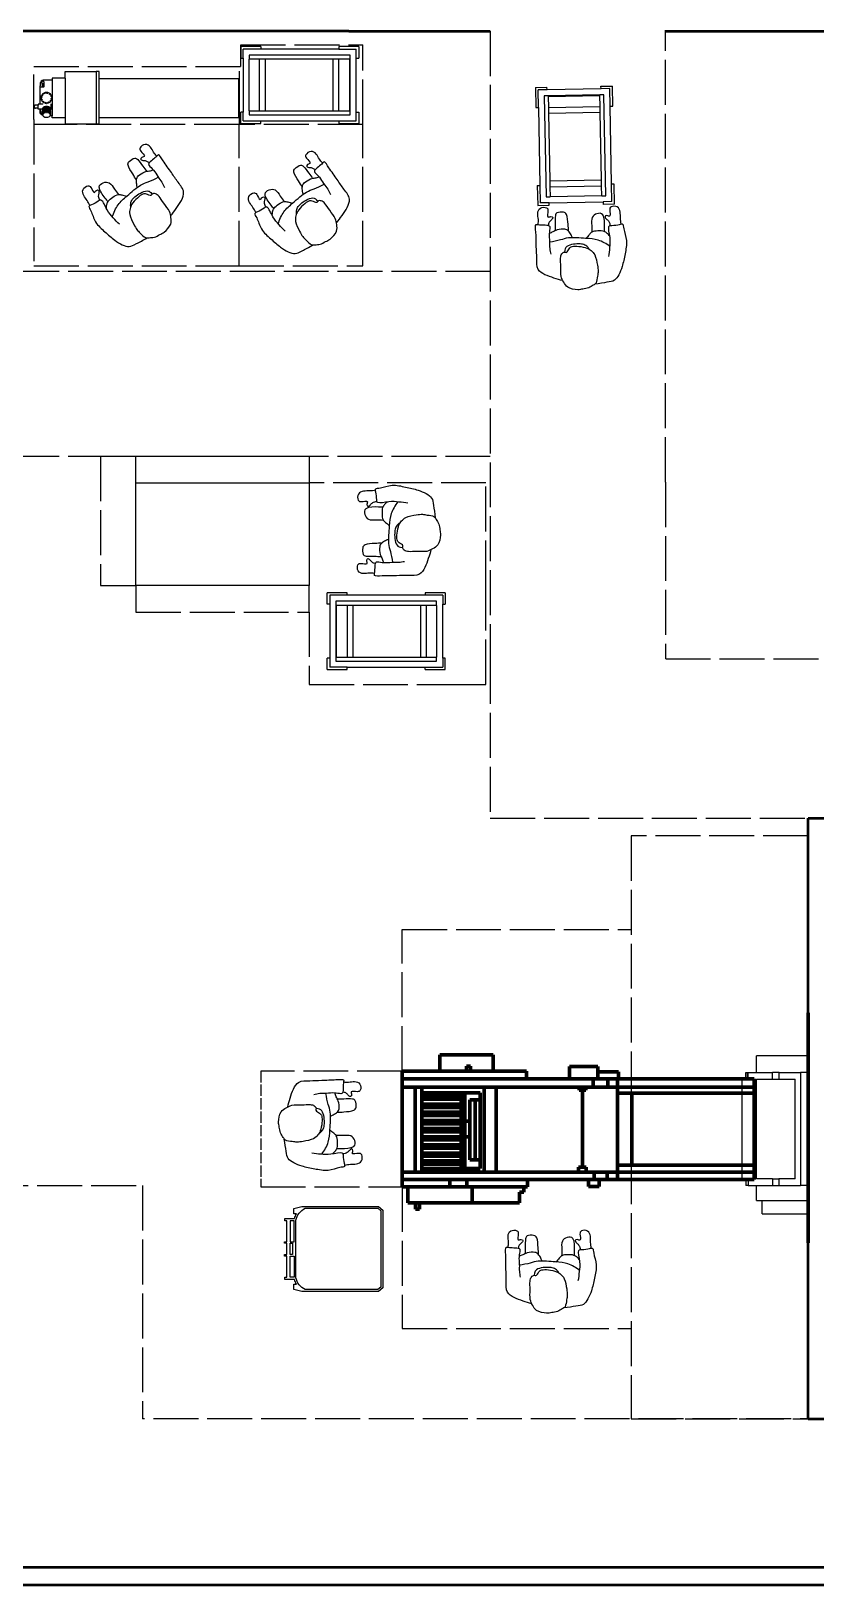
# Model space of a CAD drawing. Header units: millimetres. Extents: x 44692 to 174433, y -26273 to 14445.
# Drawn here: x 152393 to 156832, y -20286 to -11501 of the extents above; entities that cross this region are included whole.
import ezdxf

# ---------------------------------------------------------------- set-up
doc = ezdxf.new("R2010")
doc.units = ezdxf.units.MM
doc.header["$LTSCALE"] = 100
doc.linetypes.add('DASHED2', pattern=[0.762, 0.635, -0.127])
doc.linetypes.add('DASHEDX2', pattern=[3.048, 2.54, -0.508])
for name, color, linetype in [('Area circulacion', 50, 'DASHEDX2'), ('Area proceso', 90, 'DASHEDX2'), ('Maquinas', 200, 'Continuous'), ('Personal', 171, 'Continuous'), ('Transporte semielaborado', 30, 'Continuous')]:
    doc.layers.add(name, color=color, linetype=linetype)
doc.layers.add('Paredes', color=7, linetype='Continuous', lineweight=50)

# ---------------------------------------------------------------- blocks, each defined once
blk = doc.blocks.new('Bakery Trolley pl')
at = {"layer": 'Transporte semielaborado'}
for p, q in [((0.1804, 0.6253), (0.2371, 0.6253)), ((0.1804, 0.6253), (0.1804, 0.526)), ((0.2371, 0.6127), (0.2371, 0.6253)), ((0.5048, 0.6127), (0.5048, 0.6253)), ((0.5048, 0.6253), (0.5615, 0.6253)), ((0.5615, 0.526), (0.5615, 0.6253)), ((0.2371, 0.6127), (0.1929, 0.6127)), ((0.1929, 0.526), (0.1929, 0.6127)), ((0.2229, 0.5827), (0.2229, 0.0827)), ((0.2429, 0.5827), (0.2229, 0.5827)), ((0.5048, 0.6127), (0.2371, 0.6127)), ((0.2429, 0.5827), (0.2429, 0.5798)), ((0.4989, 0.5827), (0.2429, 0.5827)), ((0.2429, 0.5798), (0.4989, 0.5798)), ((0.2429, 0.5798), (0.2429, 0.5245)), ((0.5189, 0.5827), (0.4989, 0.5827)), ((0.4989, 0.5798), (0.4989, 0.5827)), ((0.4989, 0.5245), (0.4989, 0.5798)), ((0.5489, 0.6127), (0.5048, 0.6127)), ((0.5189, 0.0827), (0.5189, 0.5827)), ((0.5489, 0.526), (0.5489, 0.6127)), ((0.1804, 0.526), (0.1929, 0.526)), ((0.1929, 0.526), (0.1929, 0.1394)), ((0.2429, 0.5245), (0.4989, 0.5245)), ((0.2429, 0.5245), (0.2429, 0.4967)), ((0.2429, 0.4967), (0.4989, 0.4967)), ((0.2429, 0.4967), (0.2429, 0.1615)), ((0.4989, 0.4967), (0.4989, 0.5245)), ((0.4989, 0.1615), (0.4989, 0.4967)), ((0.5489, 0.526), (0.5615, 0.526)), ((0.5489, 0.1394), (0.5489, 0.526)), ((0.2429, 0.1615), (0.4989, 0.1615)), ((0.2429, 0.1615), (0.2429, 0.1325)), ((0.4989, 0.1325), (0.4989, 0.1615)), ((0.1804, 0.1394), (0.1929, 0.1394)), ((0.1804, 0.1394), (0.1804, 0.0402)), ((0.1929, 0.1394), (0.1929, 0.0527)), ((0.2229, 0.0827), (0.2429, 0.0827)), ((0.2429, 0.1325), (0.4989, 0.1325)), ((0.2429, 0.1325), (0.2429, 0.0827)), ((0.4989, 0.0827), (0.2429, 0.0827)), ((0.4989, 0.0827), (0.4989, 0.1325)), ((0.4989, 0.0827), (0.5189, 0.0827)), ((0.5615, 0.1394), (0.5489, 0.1394)), ((0.5489, 0.0527), (0.5489, 0.1394)), ((0.5615, 0.0402), (0.5615, 0.1394)), ((0.1804, 0.0402), (0.2371, 0.0402)), ((0.2371, 0.0527), (0.1929, 0.0527)), ((0.2371, 0.0402), (0.2371, 0.0527)), ((0.2371, 0.0527), (0.5048, 0.0527)), ((0.5048, 0.0527), (0.5048, 0.0402)), ((0.5489, 0.0527), (0.5048, 0.0527)), ((0.5615, 0.0402), (0.5048, 0.0402))]:
    blk.add_line(p, q, dxfattribs=at)
blk = doc.blocks.new('pa17-16')
for points, knots in [([(5.62, 2.5537), (5.6188, 2.5427), (5.6154, 2.5253), (5.6223, 2.4901), (5.6346, 2.4293), (5.661, 2.4064), (5.685, 2.3908), (5.7322, 2.3832), (5.7723, 2.3842), (5.7881, 2.3969), (5.8018, 2.4268), (5.8146, 2.4162), (5.8324, 2.4305), (5.8382, 2.4568), (5.8318, 2.5038), (5.8344, 2.5615), (5.8137, 2.5937), (5.7944, 2.6284), (5.7307, 2.6388), (5.7037, 2.6296), (5.6679, 2.626), (5.6442, 2.6055), (5.6228, 2.5961), (5.6214, 2.5667), (5.62, 2.5537)], [0, 0, 0, 0, 0.297584, 0.631064, 1.068635, 1.39533, 1.69617, 2.097861, 2.458938, 2.716293, 3.010442, 3.199165, 3.447293, 3.731671, 4.119196, 4.541864, 4.881702, 5.22714, 5.673063, 5.989311, 6.327668, 6.644571, 6.906626, 7.259736, 7.259736, 7.259736, 7.259736]), ([(5.5575, 2.4391), (5.5549, 2.4218), (5.5525, 2.3852), (5.5491, 2.3329), (5.5712, 2.2599), (5.5431, 2.2589), (5.5029, 2.2526), (5.4793, 2.2435), (5.4785, 2.2813), (5.4499, 2.3438), (5.4658, 2.4235), (5.4776, 2.5033), (5.5116, 2.5798), (5.5552, 2.585), (5.608, 2.5962), (5.6336, 2.6001)], [0, 0, 0, 0, 0.404899, 0.829805, 1.276298, 1.516647, 1.885942, 2.122553, 2.418487, 2.881882, 3.382407, 3.897515, 4.613825, 5.020942, 5.393355, 5.393355, 5.393355, 5.393355]), ([(5.8196, 2.5846), (5.837, 2.5819), (5.8817, 2.5675), (5.9755, 2.5418), (5.972, 2.4609), (5.9791, 2.3926), (5.9812, 2.315), (5.9891, 2.2612), (5.9692, 2.2664), (5.9401, 2.2663), (5.9063, 2.2668), (5.9005, 2.2811), (5.909, 2.3184), (5.9007, 2.3606), (5.9019, 2.4011), (5.8964, 2.4238), (5.8933, 2.4348)], [6.682038, 6.682038, 6.682038, 6.682038, 7.076266, 7.806153, 8.304227, 8.77662, 9.284333, 9.649979, 9.844608, 10.160206, 10.472731, 10.661147, 10.998544, 11.371438, 11.724832, 12.051545, 12.051545, 12.051545, 12.051545]), ([(5.5522, 2.3809), (5.573, 2.3653), (5.6222, 2.3398), (5.6924, 2.3383), (5.7952, 2.3323), (5.8376, 2.352), (5.881, 2.3613), (5.9019, 2.366)], [0, 0, 0, 0, 0.49262, 0.970296, 1.525877, 1.91054, 2.357805, 2.357805, 2.357805, 2.357805]), ([(5.5552, 2.3206), (5.5597, 2.3147), (5.5706, 2.3043), (5.5892, 2.2916), (5.6248, 2.2913), (5.6613, 2.2967), (5.6731, 2.3154), (5.6858, 2.3299), (5.6912, 2.3378)], [0, 0, 0, 0, 0.262594, 0.520609, 0.853848, 1.185107, 1.43842, 1.738028, 1.738028, 1.738028, 1.738028]), ([(5.6724, 2.3994), (5.675, 2.3947), (5.6837, 2.383), (5.7041, 2.3718), (5.7348, 2.3697), (5.774, 2.3728), (5.8085, 2.3874), (5.8116, 2.4015), (5.8144, 2.4199)], [0.121052, 0.121052, 0.121052, 0.121052, 0.297289, 0.584433, 0.895396, 1.26174, 1.600834, 1.760925, 1.760925, 1.760925, 1.760925]), ([(5.7713, 2.3359), (5.7736, 2.3305), (5.7786, 2.3203), (5.7954, 2.2951), (5.8154, 2.2848), (5.8612, 2.2906), (5.8838, 2.3057), (5.8988, 2.3117), (5.9058, 2.3148)], [0, 0, 0, 0, 0.233477, 0.532145, 0.79329, 1.163492, 1.458071, 1.725911, 1.725911, 1.725911, 1.725911]), ([(5.4915, 2.2484), (5.4936, 2.2374), (5.4981, 2.215), (5.4968, 2.1806), (5.512, 2.1445), (5.5569, 2.147), (5.5634, 2.1681), (5.5498, 2.2128), (5.5753, 2.1995), (5.5912, 2.209), (5.5741, 2.2257), (5.5617, 2.2339), (5.5559, 2.2515), (5.5556, 2.26)], [0, 0, 0, 0, 0.324329, 0.654038, 0.980089, 1.31306, 1.562526, 1.890179, 2.123217, 2.319335, 2.559559, 2.78492, 3.066636, 3.066636, 3.066636, 3.066636]), ([(5.5867, 2.2952), (5.5866, 2.2877), (5.5872, 2.2667), (5.5883, 2.1873), (5.6353, 2.19), (5.6673, 2.2128), (5.6606, 2.2618), (5.6599, 2.2881), (5.6606, 2.3008)], [0.078483, 0.078483, 0.078483, 0.078483, 0.321516, 0.797556, 1.122606, 1.448668, 1.830958, 2.166281, 2.166281, 2.166281, 2.166281]), ([(5.7943, 2.2992), (5.7951, 2.2858), (5.7984, 2.2614), (5.8038, 2.2002), (5.8255, 2.1869), (5.8672, 2.191), (5.8755, 2.2117), (5.8718, 2.2605), (5.8715, 2.286), (5.871, 2.2978)], [0, 0, 0, 0, 0.353805, 0.775896, 1.041599, 1.377968, 1.615337, 2.001902, 2.313716, 2.313716, 2.313716, 2.313716]), ([(5.9713, 2.2652), (5.9703, 2.2553), (5.9686, 2.234), (5.9786, 2.2017), (5.9668, 2.1644), (5.9218, 2.1628), (5.9134, 2.1832), (5.9229, 2.229), (5.8988, 2.2135), (5.882, 2.2215), (5.8976, 2.2397), (5.908, 2.248), (5.912, 2.2618), (5.9127, 2.2683)], [0.038839, 0.038839, 0.038839, 0.038839, 0.324329, 0.654038, 0.980089, 1.31306, 1.562526, 1.890179, 2.123217, 2.319335, 2.559559, 2.78492, 2.989829, 2.989829, 2.989829, 2.989829])]:
    blk.add_open_spline(points, degree=3, knots=knots)

msp = doc.modelspace()

# ---------------------------------------------------------------- linework, layer by layer
for p, q in [((153568.574, -11728.547), (153568.574, -12028.547)), ((156787.38, -18351.309), (156787.38, -18347.643))]:
    msp.add_line(p, q)
at = {"color": 3, "linetype": 'DASHED2'}
msp.add_line((154765.352, -15195.601), (154775.352, -15195.601), dxfattribs=at)
at = {"layer": 'Area circulacion'}
for p, q in [((154989.941, -11501.309), (154989.941, -15051.309)), ((154989.941, -12859.743), (151820.923, -12859.743)), ((154989.941, -13905.601), (151820.923, -13905.601)), ((154989.941, -15051.309), (154989.941, -15951.309)), ((154989.941, -15951.309), (156787.38, -15951.309)), ((156787.38, -15951.309), (156787.38, -15951.309)), ((152122.831, -18028.549), (153022.831, -18028.549)), ((153022.831, -18028.549), (153022.831, -19347.639)), ((162787.38, -19347.639), (153022.831, -19347.639))]:
    msp.add_line(p, q, dxfattribs=at)
at = {"layer": 'Area proceso'}
for p, q in [((155980.652, -11501.309), (161481.616, -11501.309)), ((155981.616, -14051.309), (155981.616, -11496.402)), ((153578.078, -11578.547), (154268.574, -11578.547)), ((153578.078, -11701.277), (153578.078, -11578.547)), ((154268.574, -12028.547), (154268.574, -11578.547)), ((152408.574, -12001.277), (152408.574, -11701.277)), ((152408.574, -11701.277), (153578.078, -11701.277)), ((153568.574, -12028.547), (152408.574, -12028.547)), ((152785.352, -13905.601), (152785.352, -14635.601)), ((153965.352, -13905.601), (152785.352, -13905.601)), ((153965.352, -13905.601), (153965.352, -14055.601)), ((155981.616, -14051.309), (155981.616, -15051.309)), ((152785.352, -14635.601), (152985.352, -14635.601)), ((155981.754, -15051.309), (161481.616, -15051.309)), ((154491.501, -17381.547), (154491.501, -16991.547))]:
    msp.add_line(p, q, dxfattribs=at)
at = {"layer": 'Area proceso', "color": 3}
for p, q in [((152408.574, -12001.277), (152408.574, -12801.277)), ((153568.574, -12828.547), (153568.574, -12028.547)), ((154268.574, -12028.547), (153568.574, -12028.547)), ((154268.574, -12828.547), (154268.574, -12028.547)), ((152408.574, -12828.547), (153568.574, -12828.547)), ((153568.574, -12828.547), (154268.574, -12828.547)), ((152985.352, -14055.601), (152985.352, -13905.601)), ((154965.352, -14055.601), (153965.352, -14055.601)), ((154965.352, -14635.601), (154965.352, -14055.601)), ((152985.352, -14635.601), (152985.352, -14785.601)), ((153965.352, -14785.601), (153965.352, -14635.601)), ((154965.352, -15195.601), (154965.352, -14635.601)), ((152985.352, -14785.601), (153965.352, -14785.601)), ((153965.352, -14785.601), (153965.352, -15195.601)), ((153965.352, -15195.601), (154745.352, -15195.601)), ((154775.352, -15195.601), (154965.352, -15195.601)), ((156787.38, -16051.309), (155787.38, -16051.309)), ((155787.38, -16051.309), (155787.38, -19347.639)), ((154491.501, -17381.547), (154491.501, -16581.547)), ((154491.501, -16581.547), (155787.38, -16581.547)), ((154491.501, -17381.547), (153691.501, -17381.547)), ((153691.501, -18036.368), (154491.501, -18036.368)), ((154491.501, -18036.368), (154491.501, -18836.368)), ((154491.501, -18836.368), (155787.38, -18836.368)), ((155787.38, -19347.639), (156787.38, -19347.639)), ((162787.38, -19347.639), (156787.38, -19347.639))]:
    msp.add_line(p, q, dxfattribs=at)
at = {"layer": 'Area proceso', "color": 3, "linetype": 'DASHED2'}
for p, q in [((154745.352, -15195.601), (154765.352, -15195.601)), ((153691.501, -17381.547), (153691.501, -18036.368))]:
    msp.add_line(p, q, dxfattribs=at)
at = {"layer": 'Maquinas'}
for p, q in [((152586.044, -11766.791), (152511.276, -11766.791)), ((152511.276, -11766.791), (152511.276, -11778.007)), ((152586.044, -11766.791), (152586.044, -11729.407)), ((152586.044, -11729.407), (152760.503, -11729.407)), ((152586.044, -11766.791), (152586.044, -11991.095)), ((152777.949, -11729.407), (152760.503, -11729.407)), ((152760.503, -11729.407), (152760.503, -12028.48)), ((152777.949, -12028.48), (152777.949, -11729.407)), ((152777.949, -11768.528), (153565.317, -11768.528)), ((153565.317, -11768.528), (153565.317, -11991.095)), ((152444.749, -11794.775), (152443.985, -11800.631)), ((152443.985, -11800.631), (152443.985, -11810.766)), ((152444.749, -11804.483), (152443.985, -11810.766)), ((152443.985, -11818.023), (152443.985, -11810.766)), ((152443.985, -11913.775), (152443.985, -11818.023)), ((152464.546, -11818.023), (152443.985, -11818.023)), ((152446.99, -11789.319), (152444.749, -11794.775)), ((152446.99, -11798.627), (152444.749, -11804.483)), ((152450.555, -11784.633), (152446.99, -11789.319)), ((152450.555, -11793.599), (152446.99, -11798.627)), ((152455.2, -11781.038), (152450.555, -11784.633)), ((152455.2, -11789.74), (152450.555, -11793.599)), ((152458.094, -11856.915), (152453.143, -11863.367)), ((152460.372, -11859.193), (152453.143, -11863.367)), ((152462.054, -11798.807), (152454.577, -11798.807)), ((152454.577, -11798.807), (152454.577, -11813.761)), ((152462.054, -11813.761), (152454.577, -11813.761)), ((152460.61, -11778.777), (152455.2, -11781.038)), ((152460.61, -11787.315), (152455.2, -11789.74)), ((152458.094, -11856.915), (152464.546, -11851.964)), ((152458.094, -11856.915), (152460.372, -11859.193)), ((152460.76, -11859.581), (152460.372, -11859.193)), ((152466.415, -11778.007), (152460.61, -11778.777)), ((152464.546, -11786.754), (152460.61, -11787.315)), ((152464.546, -11796.315), (152462.054, -11796.315)), ((152462.054, -11796.315), (152462.054, -11798.807)), ((152462.054, -11813.761), (152462.054, -11798.807)), ((152462.054, -11813.761), (152462.054, -11816.253)), ((152464.546, -11816.253), (152462.054, -11816.253)), ((152464.546, -11786.754), (152464.546, -11796.315)), ((152464.546, -11796.315), (152464.546, -11816.253)), ((152464.546, -11818.023), (152464.546, -11816.253)), ((152472.06, -11848.852), (152464.546, -11851.964)), ((152466.431, -11855.229), (152464.546, -11851.964)), ((152511.276, -11778.007), (152466.415, -11778.007)), ((152466.431, -11855.229), (152469.285, -11854.048)), ((152472.894, -11851.964), (152469.285, -11854.048)), ((152469.285, -11854.048), (152473.036, -11852.494)), ((152480.123, -11847.79), (152472.06, -11848.852)), ((152472.06, -11848.852), (152472.894, -11851.964)), ((152473.036, -11852.494), (152472.894, -11851.964)), ((152487.352, -11851.964), (152480.123, -11847.79)), ((152488.186, -11848.852), (152480.123, -11847.79)), ((152480.123, -11851.561), (152480.123, -11847.79)), ((152480.123, -11851.561), (152487.21, -11852.494)), ((152487.21, -11852.494), (152487.352, -11851.964)), ((152487.352, -11851.964), (152488.186, -11848.852)), ((152495.699, -11851.964), (152488.186, -11848.852)), ((152495.699, -11851.964), (152493.814, -11855.229)), ((152493.814, -11855.229), (152496.264, -11857.109)), ((152502.151, -11856.915), (152495.699, -11851.964)), ((152499.873, -11859.193), (152496.264, -11857.109)), ((152496.264, -11857.109), (152499.485, -11859.581)), ((152499.485, -11859.581), (152499.873, -11859.193)), ((152499.873, -11859.193), (152502.151, -11856.915)), ((152507.102, -11863.367), (152502.151, -11856.915)), ((152511.276, -11778.007), (152511.276, -11878.943)), ((152431.835, -11920.059), (152418.074, -11920.059)), ((152431.835, -11937.397), (152418.074, -11937.397)), ((152443.985, -11913.775), (152431.835, -11913.775)), ((152431.835, -11913.775), (152431.835, -11920.059)), ((152431.835, -11937.397), (152431.835, -11920.059)), ((152431.835, -11943.682), (152431.835, -11937.397)), ((152443.985, -11943.682), (152431.835, -11943.682)), ((152456.758, -11913.775), (152443.985, -11913.775)), ((152443.985, -11947.121), (152443.985, -11943.682)), ((152456.758, -11943.682), (152443.985, -11943.682)), ((152443.985, -11947.121), (152444.749, -11953.404)), ((152443.985, -11957.256), (152443.985, -11947.121)), ((152447.364, -11878.943), (152447.364, -11868.473)), ((152451.028, -11868.473), (152447.364, -11868.473)), ((152447.364, -11889.414), (152447.364, -11878.943)), ((152448.969, -11878.943), (152447.364, -11878.943)), ((152451.028, -11889.414), (152447.364, -11889.414)), ((152450.031, -11870.88), (152448.969, -11878.943)), ((152450.031, -11887.007), (152448.969, -11878.943)), ((152448.969, -11878.943), (152452.74, -11878.943)), ((152450.031, -11870.88), (152451.028, -11868.473)), ((152450.031, -11870.88), (152453.143, -11871.714)), ((152450.031, -11887.007), (152453.143, -11886.173)), ((152450.031, -11887.007), (152451.028, -11889.414)), ((152451.028, -11868.473), (152453.143, -11863.367)), ((152451.028, -11889.414), (152453.143, -11894.52)), ((152452.74, -11878.943), (152453.143, -11875.882)), ((152453.143, -11863.367), (152456.409, -11865.252)), ((152453.143, -11871.714), (152453.143, -11875.882)), ((152453.673, -11871.856), (152453.143, -11871.714)), ((152453.143, -11875.882), (152453.673, -11871.856)), ((152453.673, -11886.031), (152453.143, -11886.173)), ((152453.143, -11886.173), (152453.143, -11894.52)), ((152453.143, -11894.52), (152456.409, -11892.635)), ((152458.094, -11900.972), (152453.143, -11894.52)), ((152456.409, -11892.635), (152453.673, -11886.031)), ((152456.758, -11944.356), (152454.577, -11944.356)), ((152454.577, -11944.356), (152454.577, -11959.309)), ((152456.409, -11865.252), (152460.76, -11859.581)), ((152456.758, -11910.864), (152456.758, -11913.775)), ((152459.429, -11913.775), (152456.758, -11913.775)), ((152457.554, -11939.232), (152456.758, -11943.508)), ((152456.758, -11939.302), (152456.758, -11943.508)), ((152457.554, -11940.553), (152456.758, -11944.356)), ((152456.758, -11943.508), (152456.758, -11943.682)), ((152456.758, -11943.682), (152456.758, -11944.356)), ((152456.758, -11944.356), (152456.758, -11944.829)), ((152456.758, -11944.829), (152457.554, -11949.105)), ((152459.888, -11935.247), (152457.554, -11939.232)), ((152459.888, -11936.569), (152457.554, -11940.553)), ((152459.888, -11943.177), (152457.554, -11947.162)), ((152457.554, -11949.105), (152457.554, -11947.162)), ((152458.094, -11900.972), (152460.372, -11898.694)), ((152458.094, -11900.972), (152458.914, -11901.601)), ((152458.914, -11901.601), (152464.546, -11905.923)), ((152480.123, -11928.308), (152459.888, -11936.569)), ((152463.601, -11931.825), (152459.888, -11935.247)), ((152463.601, -11933.147), (152459.888, -11936.569)), ((152459.888, -11936.569), (152459.888, -11943.177)), ((152463.601, -11941.661), (152459.888, -11943.177)), ((152459.888, -11943.177), (152462.337, -11944.177)), ((152459.888, -11943.177), (152459.888, -11963.003)), ((152460.76, -11898.306), (152460.372, -11898.694)), ((152460.372, -11898.694), (152463.981, -11900.778)), ((152463.981, -11900.778), (152460.76, -11898.306)), ((152463.601, -11943.012), (152462.337, -11944.177)), ((152462.337, -11968.712), (152462.337, -11944.177)), ((152468.44, -11929.2), (152463.601, -11931.825)), ((152468.44, -11930.521), (152463.601, -11933.147)), ((152468.44, -11937.13), (152463.601, -11939.755)), ((152463.601, -11941.661), (152463.601, -11939.755)), ((152463.601, -11943.012), (152463.601, -11941.661)), ((152463.601, -11959.581), (152463.601, -11943.012)), ((152466.431, -11902.658), (152463.981, -11900.778)), ((152466.431, -11902.658), (152464.546, -11905.923)), ((152472.06, -11909.035), (152464.546, -11905.923)), ((152474.075, -11927.549), (152468.44, -11929.2)), ((152474.075, -11928.871), (152468.44, -11930.521)), ((152469.854, -11938.862), (152468.44, -11937.13)), ((152468.44, -11956.956), (152468.44, -11937.13)), ((152469.821, -11963.319), (152469.854, -11938.862)), ((152471.994, -11938.235), (152469.854, -11938.862)), ((152474.075, -11937.385), (152471.994, -11938.235)), ((152471.994, -11938.235), (152474.075, -11937.625)), ((152472.894, -11905.923), (152472.06, -11909.035)), ((152472.06, -11909.035), (152480.123, -11910.097)), ((152473.036, -11905.393), (152472.894, -11905.923)), ((152472.894, -11905.923), (152480.123, -11910.097)), ((152480.123, -11906.326), (152473.036, -11905.393)), ((152480.123, -11926.986), (152474.075, -11927.549)), ((152480.123, -11928.308), (152474.075, -11928.871)), ((152480.123, -11934.916), (152474.075, -11935.479)), ((152474.075, -11937.385), (152474.075, -11935.479)), ((152474.075, -11937.625), (152474.075, -11937.385)), ((152474.075, -11955.305), (152474.075, -11937.625)), ((152480.123, -11906.326), (152480.123, -11910.097)), ((152488.186, -11909.035), (152480.123, -11910.097)), ((152486.17, -11927.549), (152480.123, -11926.986)), ((152480.123, -11928.308), (152480.123, -11934.916)), ((152500.357, -11936.569), (152480.123, -11928.308)), ((152486.17, -11928.871), (152480.123, -11928.308)), ((152485.545, -11937.13), (152480.123, -11934.916)), ((152480.123, -11934.916), (152480.123, -11936.916)), ((152480.123, -11936.916), (152485.438, -11937.411)), ((152480.123, -11961.451), (152480.123, -11936.916)), ((152485.438, -11937.411), (152485.545, -11937.13)), ((152485.455, -11961.864), (152485.438, -11937.411)), ((152486.17, -11935.479), (152485.545, -11937.13)), ((152491.805, -11929.2), (152486.17, -11927.549)), ((152491.805, -11930.521), (152486.17, -11928.871)), ((152491.805, -11937.13), (152486.17, -11935.479)), ((152486.17, -11955.305), (152486.17, -11935.479)), ((152490.961, -11903.839), (152487.21, -11905.393)), ((152487.21, -11905.393), (152487.352, -11905.923)), ((152487.352, -11905.923), (152490.961, -11903.839)), ((152488.186, -11909.035), (152487.352, -11905.923)), ((152488.186, -11909.035), (152495.699, -11905.923)), ((152493.814, -11902.658), (152490.961, -11903.839)), ((152496.644, -11931.825), (152491.805, -11929.2)), ((152496.644, -11933.147), (152491.805, -11930.521)), ((152491.805, -11937.13), (152491.805, -11939.629)), ((152492.229, -11939.859), (152491.805, -11939.629)), ((152491.805, -11939.629), (152491.805, -11956.956)), ((152492.229, -11939.859), (152494.645, -11941.169)), ((152494.936, -11940.964), (152492.229, -11939.859)), ((152495.699, -11905.923), (152493.814, -11902.658)), ((152494.645, -11941.169), (152494.936, -11940.964)), ((152494.692, -11965.635), (152494.645, -11941.169)), ((152496.644, -11939.755), (152494.936, -11940.964)), ((152495.699, -11905.923), (152502.151, -11900.972)), ((152500.357, -11935.247), (152496.644, -11931.825)), ((152500.357, -11936.569), (152496.644, -11933.147)), ((152500.357, -11943.177), (152496.644, -11939.755)), ((152496.644, -11959.581), (152496.644, -11939.755)), ((152503.837, -11892.635), (152499.485, -11898.306)), ((152499.485, -11898.306), (152499.873, -11898.694)), ((152499.873, -11898.694), (152507.102, -11894.52)), ((152502.151, -11900.972), (152499.873, -11898.694)), ((152502.692, -11939.232), (152500.357, -11935.247)), ((152500.357, -11936.569), (152500.357, -11943.177)), ((152502.692, -11940.553), (152500.357, -11936.569)), ((152500.357, -11943.177), (152500.357, -11947.604)), ((152502.692, -11947.162), (152500.357, -11947.604)), ((152502.151, -11900.972), (152507.102, -11894.52)), ((152503.488, -11943.508), (152502.692, -11939.232)), ((152503.488, -11944.829), (152502.692, -11940.553)), ((152502.692, -11966.988), (152502.692, -11947.162)), ((152502.873, -11948.134), (152502.692, -11947.162)), ((152502.873, -11948.134), (152503.488, -11944.829)), ((152503.488, -11912.67), (152503.488, -11943.508)), ((152503.488, -11943.508), (152503.488, -11944.829)), ((152503.837, -11865.252), (152507.102, -11863.367)), ((152503.837, -11865.252), (152506.572, -11871.856)), ((152503.837, -11892.635), (152507.102, -11894.52)), ((152506.572, -11871.856), (152507.102, -11871.714)), ((152507.102, -11882.005), (152506.572, -11886.031)), ((152506.572, -11886.031), (152507.102, -11886.173)), ((152507.102, -11871.714), (152507.102, -11863.367)), ((152510.215, -11870.88), (152507.102, -11863.367)), ((152510.215, -11870.88), (152507.102, -11871.714)), ((152507.505, -11878.943), (152507.102, -11882.005)), ((152507.102, -11886.173), (152507.102, -11882.005)), ((152510.215, -11887.007), (152507.102, -11886.173)), ((152507.102, -11894.52), (152510.215, -11887.007)), ((152507.505, -11878.943), (152511.276, -11878.943)), ((152511.276, -11878.943), (152510.215, -11870.88)), ((152510.215, -11887.007), (152511.276, -11878.943)), ((152511.276, -11878.943), (152511.276, -11979.88)), ((152444.749, -11963.112), (152443.985, -11957.256)), ((152444.749, -11953.404), (152446.99, -11959.26)), ((152446.99, -11968.568), (152444.749, -11963.112)), ((152446.99, -11959.26), (152450.555, -11964.288)), ((152450.555, -11973.254), (152446.99, -11968.568)), ((152450.555, -11964.288), (152455.2, -11968.146)), ((152455.2, -11976.849), (152450.555, -11973.254)), ((152456.758, -11959.309), (152454.577, -11959.309)), ((152455.2, -11968.146), (152456.758, -11968.845)), ((152458.537, -11978.244), (152455.2, -11976.849)), ((152457.554, -11951.438), (152456.758, -11951.438)), ((152456.758, -11959.309), (152456.758, -11951.438)), ((152456.758, -11968.845), (152456.758, -11959.309)), ((152456.758, -11971.264), (152456.758, -11968.845)), ((152456.758, -11971.264), (152457.079, -11972.974)), ((152457.079, -11972.974), (152458.021, -11974.568)), ((152457.554, -11975.54), (152457.079, -11972.974)), ((152457.554, -11951.438), (152457.554, -11949.105)), ((152457.554, -11966.988), (152457.554, -11951.438)), ((152457.864, -11968.757), (152457.554, -11966.988)), ((152457.864, -11977.192), (152457.554, -11975.54)), ((152458.774, -11970.523), (152457.864, -11968.757)), ((152458.537, -11978.244), (152457.864, -11977.192)), ((152458.021, -11974.568), (152459.519, -11975.937)), ((152458.774, -11978.613), (152458.537, -11978.244)), ((152459.586, -11971.445), (152458.774, -11970.523)), ((152459.888, -11979.525), (152458.774, -11978.613)), ((152459.519, -11975.937), (152459.586, -11975.973)), ((152459.586, -11975.973), (152459.586, -11971.445)), ((152460.221, -11972.166), (152459.586, -11971.445)), ((152459.586, -11975.973), (152460.286, -11972.214)), ((152459.888, -11963.003), (152460.166, -11964.827)), ((152459.888, -11979.525), (152459.888, -11979.456)), ((152459.888, -11979.525), (152460.166, -11981.121)), ((152460.221, -11979.708), (152459.888, -11979.525)), ((152460.166, -11964.827), (152460.982, -11966.754)), ((152460.166, -11981.121), (152460.982, -11982.382)), ((152460.286, -11972.214), (152460.221, -11972.166)), ((152460.286, -11979.731), (152460.221, -11979.708)), ((152462.337, -11983.234), (152460.286, -11979.731)), ((152460.982, -11966.754), (152462.279, -11968.652)), ((152464.494, -11985.619), (152460.982, -11982.382)), ((152460.982, -11982.382), (152462.337, -11983.234)), ((152462.279, -11968.652), (152462.337, -11968.712)), ((152462.337, -11968.712), (152465.601, -11965.704)), ((152463.828, -11961.452), (152463.601, -11959.581)), ((152464.494, -11963.517), (152463.828, -11961.452)), ((152464.494, -11963.517), (152465.554, -11965.635)), ((152465.601, -11986.241), (152464.494, -11985.619)), ((152465.601, -11965.704), (152465.554, -11965.635)), ((152469.434, -11988.321), (152465.601, -11986.241)), ((152468.44, -11956.956), (152468.601, -11958.863)), ((152468.601, -11958.863), (152469.072, -11961.033)), ((152469.072, -11961.033), (152469.821, -11963.319)), ((152469.434, -11988.321), (152469.821, -11988.554)), ((152469.821, -11963.319), (152469.854, -11963.397)), ((152474.79, -11990.01), (152469.821, -11988.554)), ((152469.854, -11963.397), (152474.807, -11961.946)), ((152474.159, -11957.235), (152474.075, -11955.305)), ((152474.402, -11959.472), (152474.159, -11957.235)), ((152474.79, -11961.864), (152474.402, -11959.472)), ((152474.807, -11961.946), (152474.79, -11961.864)), ((152480.123, -11990.506), (152474.79, -11990.01)), ((152480.123, -11961.451), (152485.438, -11961.946)), ((152485.455, -11990.01), (152480.123, -11990.506)), ((152485.438, -11961.946), (152485.455, -11961.864)), ((152485.455, -11961.864), (152485.843, -11959.472)), ((152490.425, -11988.554), (152485.455, -11990.01)), ((152485.843, -11959.472), (152486.087, -11957.235)), ((152486.087, -11957.235), (152486.17, -11955.305)), ((152490.425, -11963.319), (152490.391, -11963.397)), ((152490.391, -11963.397), (152494.645, -11965.704)), ((152491.174, -11961.033), (152490.425, -11963.319)), ((152494.645, -11986.241), (152490.425, -11988.554)), ((152491.645, -11958.863), (152491.174, -11961.033)), ((152491.805, -11956.956), (152491.645, -11958.863)), ((152494.645, -11965.704), (152494.692, -11965.635)), ((152496.271, -11984.743), (152494.645, -11986.241)), ((152494.645, -11986.241), (152495.751, -11985.619)), ((152494.692, -11965.635), (152495.751, -11963.517)), ((152495.751, -11963.517), (152496.417, -11961.452)), ((152495.751, -11985.619), (152496.271, -11984.743)), ((152497.908, -11983.234), (152496.271, -11984.743)), ((152496.417, -11961.452), (152496.644, -11959.581)), ((152497.966, -11968.652), (152497.908, -11968.712)), ((152497.908, -11968.712), (152499.96, -11972.214)), ((152499.264, -11982.382), (152497.908, -11983.234)), ((152499.264, -11966.754), (152497.966, -11968.652)), ((152499.96, -11965.109), (152499.264, -11966.754)), ((152500.079, -11981.121), (152499.264, -11982.382)), ((152500.079, -11964.827), (152499.96, -11965.109)), ((152499.96, -11972.214), (152499.96, -11965.109)), ((152499.96, -11972.214), (152500.025, -11972.166)), ((152500.66, -11975.973), (152499.96, -11979.731)), ((152499.96, -11979.731), (152500.025, -11979.708)), ((152500.025, -11972.166), (152501.472, -11970.523)), ((152500.025, -11979.708), (152501.472, -11978.613)), ((152500.357, -11963.003), (152500.079, -11964.827)), ((152500.806, -11979.88), (152500.079, -11981.121)), ((152500.357, -11947.604), (152500.357, -11963.003)), ((152500.727, -11975.937), (152500.66, -11975.973)), ((152502.225, -11974.568), (152500.727, -11975.937)), ((152501.472, -11978.613), (152500.806, -11979.88)), ((152511.276, -11979.88), (152500.806, -11979.88)), ((152501.472, -11970.523), (152502.381, -11968.757)), ((152501.472, -11978.613), (152502.381, -11977.192)), ((152502.692, -11973.778), (152502.225, -11974.568)), ((152502.381, -11968.757), (152502.692, -11966.988)), ((152502.381, -11977.192), (152502.692, -11975.54)), ((152503.167, -11972.974), (152502.692, -11973.778)), ((152502.692, -11975.54), (152502.692, -11973.778)), ((152503.488, -11951.438), (152502.873, -11948.134)), ((152503.488, -11971.264), (152503.167, -11972.974)), ((152503.488, -11971.264), (152503.488, -11951.438)), ((152511.276, -11991.095), (152511.276, -11979.88)), ((152586.044, -11991.095), (152511.276, -11991.095)), ((152586.044, -11991.095), (152586.044, -12028.48)), ((152760.503, -12028.48), (152586.044, -12028.48)), ((152777.949, -12028.48), (152760.503, -12028.48)), ((153565.317, -11991.095), (152777.949, -11991.095)), ((152985.352, -14635.601), (152985.352, -14055.601)), ((152985.352, -14055.601), (153965.352, -14055.601)), ((153965.352, -14055.601), (153965.352, -14635.601)), ((153965.352, -14635.601), (152985.352, -14635.601)), ((156787.38, -17295.546), (156787.38, -17051.309)), ((156494.59, -17389.483), (156494.59, -17295.546)), ((156787.38, -17295.546), (156494.59, -17295.546)), ((156787.38, -17295.546), (156787.38, -17389.483)), ((156434.181, -17427.058), (156434.181, -17389.483)), ((156434.181, -17389.483), (156436.192, -17389.483)), ((156436.182, -17427.058), (156436.192, -17389.483)), ((156436.192, -17389.483), (156445.913, -17389.483)), ((156445.903, -17427.058), (156445.913, -17389.483)), ((156445.913, -17389.483), (156447.914, -17389.483)), ((156447.914, -17389.483), (156494.59, -17389.483)), ((156447.914, -17427.058), (156447.914, -17389.483)), ((156494.59, -17389.483), (156586.031, -17389.483)), ((156586.031, -17427.058), (156586.031, -17389.483)), ((156622.741, -17389.483), (156586.031, -17389.483)), ((156622.741, -17427.058), (156622.741, -17389.483)), ((156622.741, -17389.483), (156745.108, -17389.483)), ((156745.108, -17389.483), (156745.108, -18028.256)), ((156787.38, -17389.483), (156745.108, -17389.483)), ((156787.38, -17389.483), (156787.38, -18028.256)), ((156411.998, -17427.058), (156411.998, -17990.681)), ((156411.998, -17427.058), (156434.181, -17427.058)), ((156434.181, -17427.058), (156436.182, -17427.058)), ((156445.903, -17427.058), (156436.182, -17427.058)), ((156445.903, -17427.058), (156447.914, -17427.058)), ((156447.914, -17427.058), (156482.042, -17427.058)), ((156482.042, -17427.058), (156482.042, -17990.681)), ((156494.59, -17990.681), (156494.59, -17427.058)), ((156494.59, -17427.058), (156586.031, -17427.058)), ((156586.031, -17427.058), (156622.741, -17427.058)), ((156622.741, -17427.058), (156714.182, -17427.058)), ((156714.182, -17990.681), (156714.182, -17427.058)), ((156411.998, -17990.681), (156434.279, -17990.681)), ((156434.279, -17990.681), (156434.279, -18028.256)), ((156447.816, -17990.681), (156434.279, -17990.681)), ((156447.816, -17990.681), (156447.816, -18028.256)), ((156447.816, -17990.681), (156482.042, -17990.681)), ((156586.087, -17990.681), (156494.59, -17990.681)), ((156586.087, -17990.681), (156586.087, -18028.256)), ((156586.087, -17990.681), (156622.686, -17990.681)), ((156622.686, -17990.681), (156622.686, -18028.256)), ((156714.182, -17990.681), (156622.686, -17990.681)), ((156447.816, -18028.256), (156434.279, -18028.256)), ((156447.039, -18028.256), (156446.983, -18028.256)), ((156447.816, -18028.256), (156494.59, -18028.256)), ((156494.59, -18112.8), (156494.59, -18028.256)), ((156494.59, -18028.256), (156586.087, -18028.256)), ((156586.087, -18028.256), (156622.686, -18028.256)), ((156622.686, -18028.256), (156745.108, -18028.256)), ((156787.38, -18028.256), (156745.108, -18028.256)), ((156787.38, -18028.256), (156787.38, -18112.8)), ((156494.59, -18112.8), (156526.805, -18112.8)), ((156526.805, -18187.949), (156526.805, -18112.8)), ((156526.805, -18112.8), (156787.38, -18112.8)), ((156787.38, -18112.8), (156787.38, -18187.949)), ((156526.805, -18187.949), (156787.38, -18187.949)), ((156787.38, -18187.949), (156787.38, -18347.643))]:
    msp.add_line(p, q, dxfattribs=at)
at = {"layer": 'Maquinas', "lineweight": 100}
for p, q in [((156787.38, -17051.309), (156787.38, -18351.309)), ((154703.578, -17381.547), (154703.578, -17288.976)), ((154703.578, -17288.976), (155005.414, -17288.976)), ((155005.414, -17288.976), (155005.414, -17381.547)), ((154491.501, -17425.242), (154491.501, -17381.547)), ((154491.501, -17381.547), (155195.071, -17381.547)), ((154855.456, -17381.547), (154855.456, -17352.803)), ((154855.456, -17352.803), (154877.513, -17352.803)), ((154877.513, -17352.803), (154877.513, -17381.547)), ((155195.071, -17381.547), (155195.071, -17425.242)), ((155437.651, -17425.242), (155437.651, -17355.515)), ((155437.651, -17355.515), (155597.503, -17355.515)), ((155597.503, -17355.515), (155597.503, -17385.032)), ((155597.503, -17385.032), (155714.371, -17385.032)), ((155597.503, -17385.032), (155597.503, -17425.242)), ((155714.371, -17385.032), (155714.371, -17425.242)), ((154491.501, -17425.242), (156483.166, -17425.242)), ((154491.501, -17469.777), (154491.501, -17425.242)), ((154491.501, -17469.777), (154491.501, -17507.001)), ((155708.401, -17471.426), (154491.501, -17471.426)), ((154564.518, -17471.426), (154564.518, -17952.247)), ((154603.099, -17471.426), (154603.099, -17952.247)), ((155022.695, -17952.247), (155022.695, -17471.426)), ((155493.126, -17471.426), (155493.126, -17488.683)), ((155530.669, -17488.683), (155530.669, -17471.426)), ((155570.811, -17471.426), (155570.811, -17425.242)), ((155654.557, -17471.426), (155654.557, -17425.242)), ((155708.401, -17425.242), (155708.401, -17994.02)), ((155708.401, -17471.426), (156483.166, -17471.426)), ((156483.166, -17425.242), (156483.166, -17994.02)), ((154491.501, -17950.737), (154491.501, -17507.001)), ((154603.099, -17504.52), (154932.341, -17504.52)), ((154603.099, -17521.863), (154825.144, -17521.863)), ((154825.144, -17540.214), (154603.099, -17540.214)), ((154603.099, -17568.115), (154825.144, -17568.115)), ((154825.144, -17521.863), (154825.144, -17540.214)), ((154825.144, -17568.115), (154825.144, -17586.466)), ((154825.939, -17504.52), (154825.939, -17931.152)), ((154845.761, -17931.152), (154845.761, -17504.52)), ((154874.834, -17544.326), (154874.834, -17882.218)), ((154874.834, -17544.326), (154932.341, -17544.326)), ((154903.588, -17544.326), (154903.588, -17882.218)), ((154932.341, -17504.52), (154932.341, -17931.152)), ((155493.126, -17488.683), (155530.669, -17488.683)), ((155511.897, -17488.683), (155511.897, -17924.269)), ((155708.401, -17505.341), (156483.166, -17505.341)), ((155790.419, -17505.341), (155790.419, -17913.335)), ((154825.144, -17586.466), (154603.099, -17586.466)), ((154603.099, -17614.199), (154825.144, -17614.199)), ((154825.144, -17632.55), (154603.099, -17632.55)), ((154825.144, -17614.199), (154825.144, -17632.55)), ((154603.099, -17660.451), (154825.144, -17660.451)), ((154825.144, -17678.802), (154603.099, -17678.802)), ((154603.099, -17705.689), (154825.144, -17705.689)), ((154825.144, -17724.039), (154603.099, -17724.039)), ((154825.144, -17660.451), (154825.144, -17678.802)), ((154825.144, -17705.689), (154825.144, -17724.039)), ((154603.099, -17751.94), (154825.144, -17751.94)), ((154825.144, -17770.291), (154603.099, -17770.291)), ((154603.099, -17798.025), (154825.144, -17798.025)), ((154825.144, -17816.376), (154603.099, -17816.376)), ((154825.144, -17751.94), (154825.144, -17770.291)), ((154825.144, -17798.025), (154825.144, -17816.376)), ((154845.761, -17753.323), (154874.834, -17753.323)), ((154603.099, -17844.277), (154825.144, -17844.277)), ((154825.144, -17862.627), (154603.099, -17862.627)), ((154603.099, -17889.173), (154825.144, -17889.173)), ((154825.144, -17907.523), (154603.099, -17907.523)), ((154825.144, -17844.277), (154825.144, -17862.627)), ((154825.144, -17889.173), (154825.144, -17907.523)), ((154874.834, -17882.218), (154932.341, -17882.218)), ((155708.401, -17913.335), (156483.166, -17913.335)), ((154491.501, -17950.737), (154491.501, -17994.02)), ((155708.401, -17952.247), (154491.501, -17952.247)), ((156483.166, -17994.02), (154491.501, -17994.02)), ((154491.501, -17994.02), (154491.501, -18036.368)), ((154932.341, -17931.152), (154603.099, -17931.152)), ((154761.56, -18036.368), (154761.56, -17994.02)), ((154825.939, -17931.152), (154845.761, -17931.152)), ((154857.313, -18036.368), (154857.313, -17994.02)), ((155200.968, -18036.368), (155200.968, -17994.02)), ((155511.897, -17924.269), (155488.659, -17924.269)), ((155488.659, -17924.269), (155488.659, -17952.247)), ((155511.897, -17924.269), (155531.369, -17924.269)), ((155531.369, -17924.269), (155531.369, -17952.247)), ((155545.233, -18033.647), (155545.233, -17994.02)), ((155576.82, -17994.02), (155576.82, -17952.247)), ((155605.433, -17994.02), (155605.433, -18033.647)), ((155651.512, -17994.02), (155651.512, -17952.247)), ((155708.401, -17952.247), (156483.166, -17952.247)), ((154491.501, -18036.368), (155200.968, -18036.368)), ((154522.726, -18036.368), (154522.726, -18125.532)), ((154886.773, -18125.532), (154886.773, -18036.368)), ((155154.592, -18125.532), (155154.592, -18065.317)), ((155154.592, -18065.317), (155180.098, -18065.317)), ((155180.098, -18065.317), (155180.098, -18036.368)), ((155605.433, -18033.647), (155545.233, -18033.647)), ((154522.726, -18125.532), (155154.592, -18125.532)), ((154566.782, -18125.532), (154566.782, -18162.588)), ((154566.782, -18162.588), (154589.97, -18162.588)), ((154589.97, -18162.588), (154589.97, -18125.532))]:
    msp.add_line(p, q, dxfattribs=at)
at = {"layer": 'Maquinas'}
msp.add_lwpolyline([(152418.074, -11920.059), (152417.287, -11920.176), (152416.6, -11920.304), (152416.004, -11920.443), (152415.485, -11920.59), (152415.033, -11920.744), (152414.636, -11920.903), (152414.283, -11921.067), (152413.963, -11921.233), (152413.665, -11921.402), (152413.386, -11921.571), (152413.124, -11921.744), (152412.878, -11921.92), (152412.646, -11922.099), (152412.426, -11922.283), (152412.215, -11922.473), (152412.013, -11922.668), (152411.818, -11922.869), (152411.63, -11923.077), (152411.449, -11923.291), (152411.274, -11923.511), (152411.107, -11923.736), (152410.948, -11923.967), (152410.796, -11924.202), (152410.651, -11924.443), (152410.515, -11924.688), (152410.387, -11924.937), (152410.267, -11925.191), (152410.156, -11925.448), (152410.053, -11925.709), (152409.958, -11925.973), (152409.872, -11926.24), (152409.795, -11926.51), (152409.727, -11926.782), (152409.668, -11927.056), (152409.618, -11927.332), (152409.577, -11927.609), (152409.544, -11927.888), (152409.522, -11928.168), (152409.508, -11928.448), (152409.503, -11928.728), (152409.508, -11929.009), (152409.522, -11929.289), (152409.544, -11929.568), (152409.577, -11929.847), (152409.618, -11930.124), (152409.668, -11930.4), (152409.727, -11930.674), (152409.795, -11930.946), (152409.872, -11931.216), (152409.958, -11931.483), (152410.053, -11931.747), (152410.156, -11932.008), (152410.267, -11932.265), (152410.387, -11932.519), (152410.515, -11932.768), (152410.651, -11933.013), (152410.796, -11933.254), (152410.948, -11933.49), (152411.107, -11933.72), (152411.274, -11933.946), (152411.449, -11934.165), (152411.63, -11934.379), (152411.818, -11934.587), (152412.013, -11934.789), (152412.215, -11934.984), (152412.426, -11935.173), (152412.646, -11935.357), (152412.878, -11935.537), (152413.124, -11935.712), (152413.386, -11935.885), (152413.665, -11936.055), (152413.963, -11936.223), (152414.283, -11936.389), (152414.636, -11936.553), (152415.033, -11936.713), (152415.485, -11936.867), (152416.004, -11937.013), (152416.6, -11937.152), (152417.287, -11937.28), (152418.074, -11937.397)], dxfattribs=at)
at = {"layer": 'Maquinas', "lineweight": 100}
for points in [[(154954.399, -17952.247), (154954.399, -17471.426)], [(154874.834, -17664.849), (154845.761, -17664.849)]]:
    msp.add_lwpolyline(points, dxfattribs=at)
at = {"layer": 'Paredes'}
for p, q in [((154189.941, -11501.309), (148511.465, -11501.309)), ((154189.941, -11501.309), (154489.941, -11501.309)), ((154489.941, -11501.309), (154989.941, -11501.309)), ((155981.616, -11501.309), (161481.616, -11501.309)), ((156787.38, -16051.309), (156787.38, -15951.309)), ((156787.38, -15951.309), (161481.616, -15951.309)), ((156787.38, -19347.639), (156787.38, -16051.309)), ((151441.652, -20186.091), (165913.246, -20186.091)), ((151441.652, -20286.091), (166013.246, -20286.091))]:
    msp.add_line(p, q, dxfattribs=at)
at = {"layer": 'Paredes', "color": 0}
msp.add_line((156787.38, -19347.639), (156887.38, -19347.639), dxfattribs=at)
at = {"layer": 'Transporte semielaborado'}
for points in [[(153825.081, -18346.477), (153838.809, -18346.477), (153838.809, -18227.331), (153827.906, -18227.331), (153827.906, -18220.817), (153827.906, -18214.301), (153882.101, -18213.931, -0.06535175), (153894.014, -18187.762), (153879.286, -18187.872), (153879.286, -18157.76), (153923.716, -18146.767), (154358.396, -18146.481), (154381.448, -18166.6), (154381.448, -18386.624), (154381.448, -18606.649), (154358.396, -18626.767), (153923.716, -18626.481), (153879.286, -18615.488), (153879.286, -18585.377), (153894.014, -18585.486, -0.06535175), (153882.101, -18559.318), (153827.906, -18558.947), (153827.906, -18552.432), (153827.906, -18545.917), (153838.809, -18545.917), (153838.809, -18426.771), (153825.081, -18426.771), (153825.081, -18418.649), (153838.809, -18418.649), (153838.809, -18386.624), (153838.809, -18354.6), (153825.081, -18354.6)], [(153942.045, -18156.755), (154354.649, -18156.484), (154371.448, -18171.145), (154371.448, -18386.624), (154371.448, -18602.104), (154354.649, -18616.765), (153942.045, -18616.493, -0.22212915), (153889.791, -18549.37), (153889.791, -18223.878, -0.22212915)]]:
    msp.add_lwpolyline(points, format="xyb", close=True, dxfattribs=at)
for points in [[(153880.236, -18346.477), (153880.236, -18227.331), (153858.21, -18227.331), (153858.21, -18346.477), (153880.229, -18346.477)], [(153880.236, -18426.771), (153880.236, -18545.917), (153858.21, -18545.917), (153858.21, -18426.771), (153880.229, -18426.771)]]:
    msp.add_lwpolyline(points, dxfattribs=at)
msp.add_lwpolyline([(153870.223, -18418.649), (153858.21, -18418.649), (153858.21, -18386.624), (153858.21, -18354.6), (153870.223, -18354.6), (153870.223, -18386.624)], close=True, dxfattribs=at)

# ---------------------------------------------------------------- block references
at = {"layer": 'Personal'}
for p, xscale, yscale, zscale, rotation in [((147146.229, -14108.803), -979.150495116646, 979.1504951166461, 979.1504951166461, 218.4671169318446), ((148084.215, -14148.467), -979.150495116646, 979.1504951166461, 979.1504951166461, 218.4671169318446), ((161166.646, -10541.257), 979.1504951166467, 979.1504951166467, 979.1504951166467, 178.3987876237586), ((152389.222, -8624.934), 979.1504951166465, 979.1504951166465, 979.1504951166465, 267.3569437258109), ((156249.288, -23335.991), 979.1504951166419, 979.1504951166419, 979.1504951166419, 88.7466901628452), ((161033.668, -16431.034), 979.1504951166465, 979.1504951166465, 979.1504951166465, 177.3569437258109)]:
    msp.add_blockref('pa17-16', p, dxfattribs=dict(at, xscale=xscale, yscale=yscale, zscale=zscale, rotation=rotation))
at = {"layer": 'Transporte semielaborado', "xscale": 1141.039974711085, "yscale": 1141.039974711085, "zscale": 1141.039974711085}
for p, rotation in [((153532.24, -11383.346), 270), ((155052.839, -12537.197), 1.041843897947698), ((154780.722, -15317.229), 90)]:
    msp.add_blockref('Bakery Trolley pl', p, dxfattribs=dict(at, rotation=rotation))

doc.saveas('drawing.dxf')
